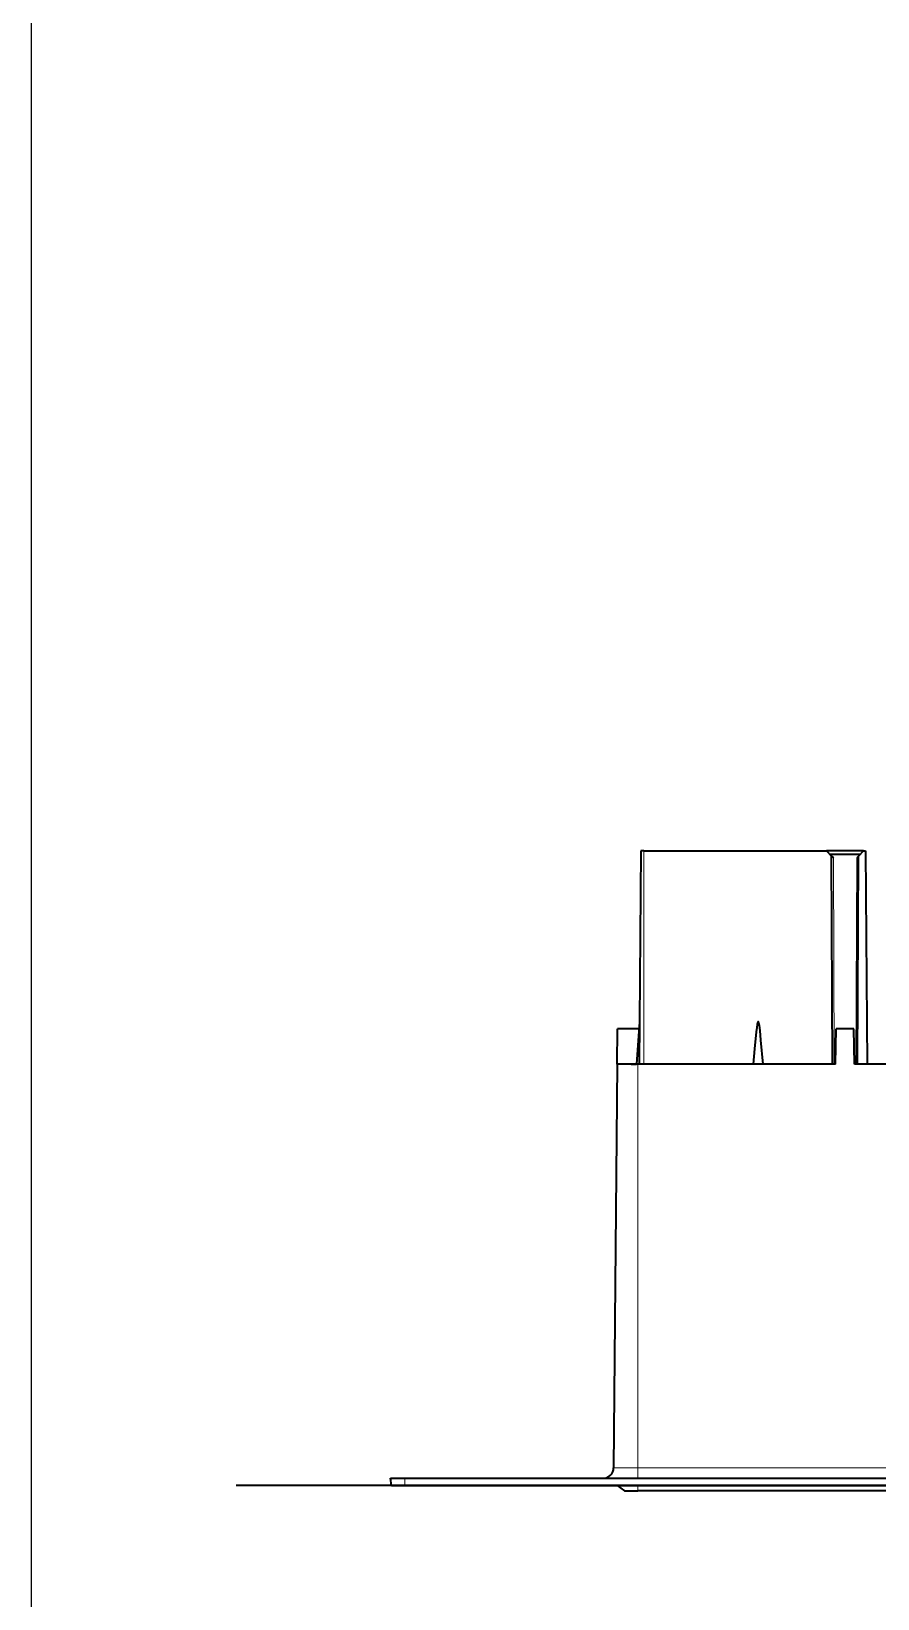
# Model space of a CAD drawing. Header units: inches. Extents: x 193287 to 241687, y 437648 to 550079.
# Drawn here: x 234240.5 to 234324.7, y 469733.4 to 469889.4 of the extents above; entities that cross this region are included whole.
import ezdxf

# ---------------------------------------------------------------- set-up
doc = ezdxf.new("R2010")
doc.units = ezdxf.units.IN
doc.header["$MEASUREMENT"] = 0
for name, color, linetype in [('CQ Light Elevation', 4, 'Continuous'), ('CQ SPOT DETAIL DIMENSION', 9, 'Continuous'), ('CQ-legend tex box', 3, 'Continuous')]:
    doc.layers.add(name, color=color, linetype=linetype)
doc.layers.add('CQ Lighting', color=5, linetype='Continuous', lineweight=0)

# ---------------------------------------------------------------- blocks, each defined once
blk = doc.blocks.new('T.HC0E0.HQ12 side 1')
at = {"layer": 'CQ Lighting', "color": 1, "lineweight": 35}
for p, q in [((441385.62, 518907.92), (441385.35, 518877.62)), ((441386.04, 518907.92), (441412, 518907.92)), ((441412.86, 518877.62), (441412.73, 518907.19)), ((441416.42, 518877.62), (441416.55, 518907.19)), ((441417.53, 518907.92), (441417.79, 518877.62)), ((441382.24, 518877.62), (441381.74, 518820.2)), ((441413.29, 518877.62), (441385.19, 518877.62)), ((441478.55, 518877.62), (441415.99, 518877.62)), ((441660.24, 518817.72), (441328.06, 518817.72)), ((441352.04, 518818.72), (441486.63, 518818.72)), ((441352.04, 518817.72), (441486.63, 518817.72)), ((441594.89, 518816.92), (441385.19, 518816.92))]:
    blk.add_line(p, q, dxfattribs=at)
at = {"layer": 'CQ Lighting', "color": 1, "lineweight": 35, "ltscale": 0.010601}
blk.add_line((441386.04, 518907.92), (441385.62, 518907.92), dxfattribs=at)
at = {"layer": 'CQ Lighting', "color": 1, "lineweight": 13}
for p, q in [((441386.04, 518907.92), (441386.04, 518877.62)), ((441413.11, 518877.62), (441412.98, 518906.94)), ((441416.17, 518877.62), (441416.3, 518906.94)), ((441385.19, 518877.62), (441385.19, 518820.2)), ((441385.19, 518820.2), (441594.89, 518820.2))]:
    blk.add_line(p, q, dxfattribs=at)
at = {"layer": 'CQ Lighting', "color": 1, "lineweight": 35, "ltscale": 0.025749}
for p, q in [((441412, 518907.92), (441412.73, 518907.19)), ((441417.28, 518907.92), (441416.55, 518907.19))]:
    blk.add_line(p, q, dxfattribs=at)
at = {"layer": 'CQ Lighting', "color": 1, "lineweight": 35, "ltscale": 0.13185}
blk.add_line((441417.28, 518907.92), (441412, 518907.92), dxfattribs=at)
at = {"layer": 'CQ Lighting', "color": 1, "lineweight": 35, "ltscale": 0.106851}
blk.add_line((441416.78, 518907.42), (441412.5, 518907.42), dxfattribs=at)
at = {"layer": 'CQ Lighting', "color": 1, "lineweight": 35, "ltscale": 0.008877}
for p, q in [((441412.73, 518907.19), (441412.98, 518906.94)), ((441416.55, 518907.19), (441416.3, 518906.94))]:
    blk.add_line(p, q, dxfattribs=at)
at = {"layer": 'CQ Lighting', "color": 1, "lineweight": 35, "ltscale": 0.006255}
blk.add_line((441417.28, 518907.92), (441417.53, 518907.92), dxfattribs=at)
at = {"layer": 'CQ Lighting', "color": 1, "lineweight": 35, "ltscale": 0.125005}
blk.add_line((441382.24, 518877.62), (441382.28, 518882.62), dxfattribs=at)
at = {"layer": 'CQ Lighting', "color": 1, "lineweight": 35, "ltscale": 0.076233}
blk.add_line((441385.33, 518882.62), (441382.28, 518882.62), dxfattribs=at)
at = {"layer": 'CQ Lighting', "color": 1, "lineweight": 35, "ltscale": 0.150785}
blk.add_line((441385.4, 518883.63), (441384.98, 518877.62), dxfattribs=at)
at = {"layer": 'CQ Lighting', "color": 1, "lineweight": 35, "ltscale": 0.125019}
for p, q in [((441413.29, 518877.62), (441413.38, 518882.62)), ((441415.99, 518877.62), (441415.9, 518882.62))]:
    blk.add_line(p, q, dxfattribs=at)
at = {"layer": 'CQ Lighting', "color": 1, "lineweight": 35, "ltscale": 0.063136}
blk.add_line((441415.9, 518882.62), (441413.38, 518882.62), dxfattribs=at)
at = {"layer": 'CQ Lighting', "color": 1, "lineweight": 35, "ltscale": 0.07375}
blk.add_line((441385.19, 518877.62), (441382.24, 518877.62), dxfattribs=at)
at = {"layer": 'CQ Lighting', "color": 1, "lineweight": 35, "ltscale": 0.018807}
blk.add_line((441384.23, 518877.62), (441384.98, 518877.62), dxfattribs=at)
at = {"layer": 'CQ Lighting', "color": 1, "lineweight": 13, "ltscale": 0.086276}
blk.add_line((441381.74, 518820.2), (441385.19, 518820.2), dxfattribs=at)
at = {"layer": 'CQ Lighting', "color": 1, "lineweight": 13, "ltscale": 0.037173}
blk.add_line((441385.19, 518820.2), (441385.19, 518818.72), dxfattribs=at)
at = {"layer": 'CQ Lighting', "color": 1, "lineweight": 35, "ltscale": 0.05}
blk.add_line((441350.04, 518818.72), (441352.04, 518818.72), dxfattribs=at)
at = {"layer": 'CQ Lighting', "color": 1, "lineweight": 35, "ltscale": 0.025188}
blk.add_line((441350.16, 518817.72), (441350.04, 518818.72), dxfattribs=at)
at = {"layer": 'CQ Lighting', "color": 1, "lineweight": 35, "ltscale": 0.04693}
blk.add_line((441350.16, 518817.72), (441352.04, 518817.72), dxfattribs=at)
at = {"layer": 'CQ Lighting', "color": 1, "lineweight": 13, "ltscale": 0.025}
blk.add_line((441352.04, 518817.72), (441352.04, 518818.72), dxfattribs=at)
at = {"layer": 'CQ Lighting', "color": 1, "lineweight": 35, "ltscale": 0.033399}
blk.add_line((441382.24, 518817.72), (441383.31, 518816.92), dxfattribs=at)
at = {"layer": 'CQ Lighting', "color": 1, "lineweight": 13, "ltscale": 0.02}
blk.add_line((441385.19, 518817.72), (441385.19, 518816.92), dxfattribs=at)
at = {"layer": 'CQ Lighting', "color": 1, "lineweight": 35, "ltscale": 0.047001}
blk.add_line((441383.31, 518816.92), (441385.19, 518816.92), dxfattribs=at)
at = {"layer": 'CQ Lighting', "color": 1, "lineweight": 35}
blk.add_lwpolyline([(441402.98, 518877.62), (441402.69, 518880.99), (441402.55, 518882.39), (441402.46, 518883.09), (441402.38, 518883.47), (441402.34, 518883.58), (441402.32, 518883.62), (441402.3, 518883.63), (441402.28, 518883.63), (441402.27, 518883.63), (441402.26, 518883.62), (441402.24, 518883.59), (441402.2, 518883.49), (441402.15, 518883.23), (441402.08, 518882.82), (441402, 518882.19), (441401.78, 518879.8), (441401.6, 518877.62)], dxfattribs=at)
blk.add_arc((441380.24, 518820.22), 1.5, 270, 359.5, dxfattribs=at)
blk = doc.blocks.new('SMDS')
at = {"layer": 'CQ-legend tex box'}
blk.add_lwpolyline([(386654.98, 485199.96), (384632.87, 485199.96), (384632.87, 483007.55), (386654.98, 483007.55)], close=True, dxfattribs=at)
at = {"layer": 'CQ Light Elevation', "xscale": 0.7, "yscale": 0.7, "zscale": 0.7}
blk.add_blockref('T.HC0E0.HQ12 side 1', (75723.6, 120375.74, 0), dxfattribs=at)

msp = doc.modelspace()

# ---------------------------------------------------------------- block references
at = {"layer": 'CQ SPOT DETAIL DIMENSION'}
msp.add_blockref('SMDS', (-150392.368, -13803.482), dxfattribs=at)

doc.saveas('drawing.dxf')
